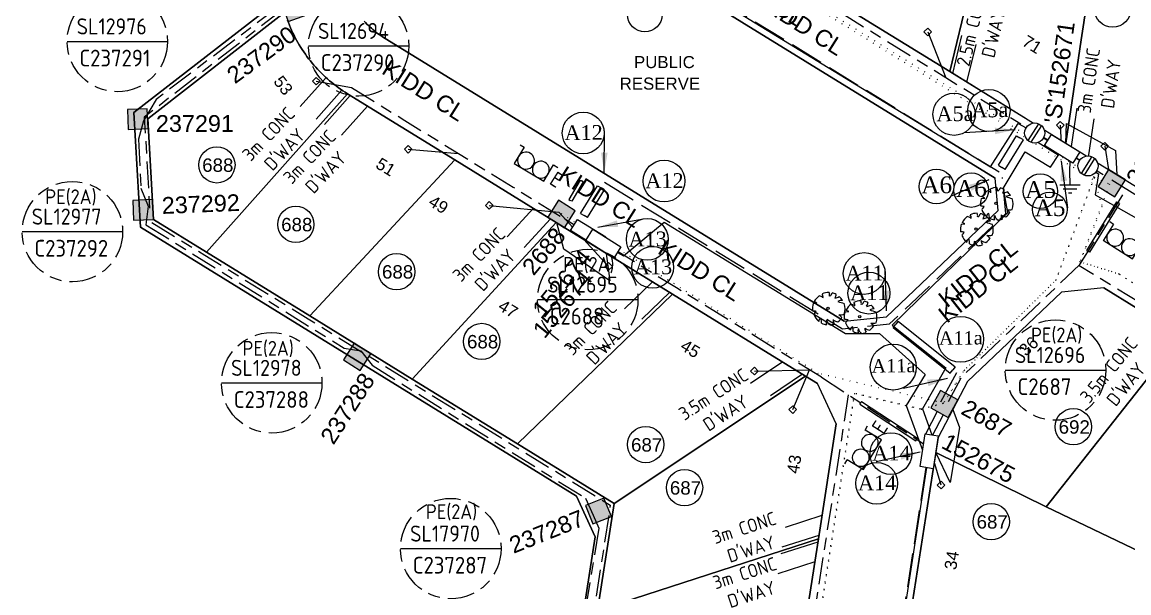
# Model space of a CAD drawing. Header units: metres. Extents: x 298351 to 299301, y 6265099 to 6266102.
# Drawn here: x 298648.7 to 298813.9, y 6265462.5 to 6265547.7 of the extents above; entities that cross this region are included whole.
import ezdxf
from ezdxf.enums import TextEntityAlignment as Align

# ---------------------------------------------------------------- set-up
doc = ezdxf.new("R2010")
doc.units = ezdxf.units.M
for name, pattern in [('Cable Exist UG', [8.2, 4, -1.2, 1.8, -1.2]), ('Cable Remove', [2, 0, -2]), ('IE Trench LV', [6.5, 5, -1.5]), ('IECLCHAINA', [8.2, 4, -1.2, 1.8, -1.2])]:
    doc.linetypes.add(name, pattern=pattern)
doc.layers.get('0').update_dxf_attribs({"color": 6})
doc.layers.add('Cadastre Land Parcels_SP_EXT', color=9, linetype='Continuous', lineweight=5)
doc.layers.add('Cadastre Roads_SP_EXT', color=9, linetype='Continuous', lineweight=5)
for name, color, linetype in [('Duct_SP_NEW', 2, 'Continuous'), ('Equip_LV_NEW', 2, 'Continuous'), ('Mains_LV_EXT', 7, 'Continuous'), ('Mains_LV_New_T8', 2, 'Continuous'), ('Mains_LV_NEW_T84', 2, 'Continuous'), ('Mains_SL_EXT', 7, 'Continuous'), ('Notes_LV_MISC', 7, 'Continuous'), ('NOTES_SL_EXT', 7, 'Continuous'), ('Notes_SL_MISC', 7, 'Continuous'), ('Notes_SP_EXT', 7, 'Continuous'), ('Notes_SP_MISC', 7, 'Continuous'), ('Services_SP_EXT', 7, 'Continuous'), ('SupportsUG_SP_LV_NEW', 2, 'Continuous'), ('SupportsUG_SP_LV_SL_EXT', 7, 'Continuous'), ('Trench_SP_NEW', 2, 'Continuous'), ('UG_Details_SP_MISC', 7, 'Continuous')]:
    doc.layers.add(name, color=color, linetype=linetype)
doc.layers.add('Features_HIDE', color=1, linetype='Continuous', plot=False)
doc.layers.get('0').freeze()
doc.layers.get('Features_HIDE').off()
doc.styles.add('COLUMN_LABEL', font='arial.ttf')
doc.styles.add('iecISOCP', font='isocp.shx')
doc.styles.add('iecNAME', font='times.ttf')
doc.styles.add('iecRoadName', font='arial.ttf', dxfattribs={"height": 3.5})
doc.styles.add('POLE_LABEL', font='arial.ttf')
doc.styles.get("Standard").update_dxf_attribs({"font": 'arial.ttf'})
doc.linetypes.add('IECLCABS1', pattern='A,7,-0.5,["/",Standard,S=1.5,R=0,X=0.2,Y=-0.7],-1.8', length=9.3)
doc.linetypes.add('IECLCABX1', pattern='A,7,-0.25,["x",Standard,S=2,R=0,X=0.2,Y=-0.8],-2.1', length=9.35)
doc.dimstyles.new('UGT1', dxfattribs={"dimtxt": 2.5, "dimasz": 2, "dimexe": 1.25, "dimexo": 0.625, "dimgap": 1, "dimtad": 1, "dimjust": 1, "dimlfac": 1000, "dimtxsty": 'iecISOCP', "dimblk1": 'M05', "dimblk2": 'NONE', "dimsah": 1, "dimcen": 0, "dimse1": 1, "dimse2": 1, "dimadec": 0, "dimazin": 0, "dimtfac": 1, "dimtmove": 0, "dimatfit": 3, "dimfxl": 1, "dimarcsym": 0})

# ---------------------------------------------------------------- blocks, each defined once
blk = doc.blocks.new('COLUMN_EXT')
blk.add_hatch(color=256).paths.add_polyline_path([(-1.49, 1.48), (-1.49, -1.49), (1.48, -1.49), (1.48, 1.48)])
blk.add_lwpolyline([(-1.49, -1.49), (1.48, -1.49), (1.48, 1.48), (-1.49, 1.48)], close=True)
for tag, height, style, flags, p in [('ASSET_NUM', 2.5, 'COLUMN_LABEL', 8, (2, 2)), ('STRUCTURE_PLANT_NUMBER', 0.2, 'POLE_LABEL', 9, (1.81, 0.03)), ('STREET_CODE', 0.2, 'COLUMN_LABEL', 9, (1.81, -0.2))]:
    blk.add_attdef(tag, text='', height=height, dxfattribs=dict(style=style, flags=flags)).set_placement(p, align=Align.MIDDLE_LEFT)
at = {"flags": 9}
for tag, p in [('COLUMN_TYPE', (1.81, -0.4)), ('OWNED_BY', (1.81, -0.6)), ('STATE', (1.81, -0.8)), ('USAGE', (1.81, -1)), ('STREETNAME', (1.81, -1.6)), ('LEGEND', (1.81, -1.2)), ('LOCATION', (1.81, -1.4)), ('SUBURB', (1.81, -1.8)), ('NOTES', (1.81, -2))]:
    blk.add_attdef(tag, text='', height=0.2, dxfattribs=at).set_placement(p, align=Align.MIDDLE_LEFT)
at = {"flags": 1}
blk.add_attdef('Z', (1.81, -2.35), '', height=0.2, dxfattribs=at)
blk = doc.blocks.new('CCP_EXT')
at = {"flags": 9}
for tag, p in [('LIFE_SUPPORT', (0, -1.6)), ('STATE', (0, -1.8)), ('NOTES', (0, -2))]:
    blk.add_attdef(tag, text='', height=0.2, dxfattribs=at).set_placement(p, align=Align.MIDDLE_LEFT)
blk.add_wipeout([(0, 0.57), (0.57, 0), (0, -0.57), (-0.57, 0)])
blk.add_lwpolyline([(-0.57, 0), (0, 0.57), (0.57, 0), (0, -0.57), (-0.57, 0)])
at = {"flags": 1}
blk.add_attdef('Z', (0, 0), '', height=0.2, dxfattribs=at)
at = {"flags": 9}
for tag, p in [('CCP_TYPE', (0, 0)), ('CONSTRUCTED_VOLTAGE', (0, -0.2)), ('OPERATING_VOLTAGE', (0, -0.6)), ('ORIENTATION', (0, -0.8)), ('OWNED_BY', (0, -1)), ('NO_PHASES', (0, -0.4)), ('USAGE', (0, -1.2)), ('LEGEND', (0, -1.4))]:
    blk.add_attdef(tag, text='', height=0.2, dxfattribs=at).set_placement(p, align=Align.MIDDLE_LEFT)
blk = doc.blocks.new('d2212')
at = {"layer": 'Notes_SP_EXT', "color": 1}
for p, q in [((298848.04, 6265874.28), (298848.5, 6265874.28)), ((298848.51, 6265874.28), (298848.51, 6265872.39)), ((298851.94, 6265874.29), (298852.44, 6265874.3)), ((298851.95, 6265873.52), (298851.94, 6265874.29)), ((298851.95, 6265872.4), (298851.95, 6265873.52)), ((298848.51, 6265872.38), (298851.95, 6265872.39))]:
    blk.add_line(p, q, dxfattribs=at)
for points in [[(298848.52, 6265873.23, 1), (298850.21, 6265873.23, 1)], [(298850.26, 6265873.23, 1), (298851.94, 6265873.23, 1)]]:
    blk.add_lwpolyline(points, format="xyb", close=True, dxfattribs=at)
at = {"layer": 'Notes_SP_MISC', "linetype": 'Continuous', "insert": (298852.94, 6265873.19), "char_height": 1.5, "width": 1.9371, "attachment_point": 5, "rotation": 358.6592, "style": 'iecISOCP'}
blk.add_mtext('E', dxfattribs=at)
blk = doc.blocks.new('PILLAR_NEW')
for tag, height, flags, p in [('ASSET_NUM', 2.5, 8, (2, 4)), ('STREET_CODE', 0.2, 9, (1.5, 2))]:
    blk.add_attdef(tag, text='', height=height, dxfattribs=dict(flags=flags)).set_placement(p, align=Align.MIDDLE_LEFT)
blk.add_wipeout([(-2.47, 0.99), (2.47, 0.99), (2.47, -0.99), (-2.47, -0.99)])
at = {"lineweight": -3}
blk.add_lwpolyline([(-2.47, 0.99), (2.47, 0.99), (2.47, -0.99), (-2.47, -0.99)], close=True, dxfattribs=at)
for tag, flags, p in [('OWNED_BY', 9, (1.5, 1.8)), ('OPERATED_BY', 9, (1.5, 1.6)), ('STATE', 9, (1.5, 1.2)), ('SUPPORT_TYPE', 9, (1.5, 1)), ('SUBURB', 9, (1.5, 0.2)), ('STREETNAME', 9, (1.5, 0)), ('MAINTAINED_BY', 9, (1.5, 1.4)), ('USAGE', 9, (1.5, 0.8)), ('LEGEND', 9, (1.5, 0.6)), ('PARENT', 9, (1.5, 0.4)), ('Z', 1, (1.5, -0.6)), ('LOCATION', 9, (1.5, -0.2)), ('NOTES', 9, (1.5, -0.4))]:
    blk.add_attdef(tag, text='', height=0.2, dxfattribs=dict(flags=flags)).set_placement(p, align=Align.MIDDLE_LEFT)
blk = doc.blocks.new('tre1')
at = {"color": 8}
for p, q in [((355.63, 363.12), (356.3, 363.2)), ((356.3, 363.2), (355.8, 363.46)), ((355.8, 363.46), (355.8, 363.46))]:
    blk.add_line(p, q, dxfattribs=at)
blk.add_circle((358.35, 362.23), 0.217, dxfattribs=at)
for centre, radius, start, end in [((358.5, 362.13), 2.99, 126.0751, 153.6245), ((356.53, 363.29), 1.27, 48.5203, 80.5151), ((358.5, 362.13), 3.02, 89.3321, 114.3856), ((356.7, 364.37), 0.737, 343.6555, 39.76), ((357.56, 364.65), 1.09, 352.0775, 26.6128), ((358.07, 365.45), 1.14, 304.1868, 338.5411), ((358.5, 362.13), 3.01, 62.8767, 77.7021), ((359, 364.81), 0.871, 315.8454, 359.7651), ((357.16, 373.04), 9.25, 285.4397, 290.7099), ((358.5, 362.13), 2.97, 31.4098, 49.4752), ((358.5, 362.13), 3.04, 160.8426, 187.275), ((360.88, 362.36), 1.32, 83.5323, 121.6544), ((363.98, 373.96), 11.14, 250.0865, 256.3451), ((358.5, 362.13), 3.03, 340.3307, 19.43), ((355.09, 356.77), 4.99, 77.3728, 85.4649), ((358.52, 359.28), 3.33, 134.7782, 147.3315), ((358.5, 362.13), 2.97, 200.8103, 231.4392), ((357.13, 359.86), 0.494, 97.741, 188.8107), ((350.89, 359.16), 6.28, 2.9465, 10.9238), ((359.26, 359.6), 1.25, 160.6009, 199.3991), ((359.12, 360.09), 1.01, 186.1912, 248.4952), ((360.22, 359.98), 0.927, 170.6314, 220.6278), ((360.39, 361.44), 1.7, 230.4582, 263.1093), ((358.5, 362.13), 2.91, 305.394, 326.2464), ((360.58, 364.74), 3.72, 266.7455, 282.0146), ((358.55, 358.53), 3.09, 39.6536, 53.993), ((358.5, 362.13), 2.96, 243.1498, 261.8356), ((358.5, 362.13), 2.99, 274.7236, 290.3277)]:
    blk.add_arc(centre, radius, start, end, dxfattribs=at)
blk = doc.blocks.new('_None')
blk = doc.blocks.new('M05')
blk.add_hatch(color=256).paths.add_polyline_path([(-2, 0), (-0.701, -0.75), (-0.701, 0.75)])
at = {"color": 1}
blk.add_lwpolyline([(-0.701, 0.75), (-0.701, -0.75), (-2, 0)], close=True, dxfattribs=at)
blk = doc.blocks.new('LV_UG_LINKS_CLOSED_NEW')
for tag, flags, p in [('TYPE', 9, (1.5, -2.6)), ('Z', 1, (1.5, -2.8))]:
    blk.add_attdef(tag, text='', height=0.2, dxfattribs=dict(flags=flags)).set_placement(p, align=Align.MIDDLE_LEFT)
blk.add_wipeout([(-1.06, 1.06), (-1.18, 0.92), (-1.29, 0.76), (-1.37, 0.59), (-1.43, 0.42), (-1.48, 0.23), (-1.49, 0.05), (-1.49, -0.14), (-1.46, -0.33), (-1.41, -0.51), (-1.33, -0.68), (-1.24, -0.84), (-1.12, -0.99), (-0.99, -1.12), (-0.84, -1.24), (-0.68, -1.33), (-0.51, -1.41), (-0.33, -1.46), (-0.14, -1.49), (0.05, -1.49), (0.23, -1.48), (0.42, -1.43), (0.59, -1.37), (0.76, -1.29), (0.92, -1.18), (1.06, -1.06), (1.18, -0.92), (1.29, -0.76), (1.37, -0.59), (1.43, -0.42), (1.48, -0.23), (1.49, -0.05), (1.49, 0.14), (1.46, 0.33), (1.41, 0.51), (1.33, 0.68), (1.24, 0.84), (1.12, 0.99), (0.99, 1.12), (0.84, 1.24), (0.68, 1.33), (0.51, 1.41), (0.33, 1.46), (0.14, 1.49), (-0.05, 1.49), (-0.23, 1.48), (-0.42, 1.43), (-0.59, 1.37), (-0.76, 1.29), (-0.92, 1.18)])
for p, q in [((-0.25, -1.48), (-0.25, 1.48)), ((0.25, -1.48), (0.25, 1.48))]:
    blk.add_line(p, q)
blk.add_circle((0, 0), 1.5)
at = {"flags": 9}
for tag, p in [('ACTUAL_STATUS', (1.5, 0)), ('CONSTRUCTED_VOLTAGE', (1.5, -0.2)), ('OPERATING_VOLTAGE', (1.5, -0.6)), ('ORIENTATION', (1.5, -0.8)), ('STATE', (1.5, -1)), ('SWITCH_TYPE', (1.5, -1.2)), ('NO_PHASES', (1.5, -0.4)), ('USAGE', (1.5, -1.4)), ('NOTES', (1.5, -1.6)), ('OWNED_BY', (1.5, -1.8)), ('OPERATED_BY', (1.5, -2)), ('MAINTAINED_BY', (1.5, -2.2)), ('NUMBER_OF_PHASES', (1.5, -2.4))]:
    blk.add_attdef(tag, text='', height=0.2, dxfattribs=at).set_placement(p, align=Align.MIDDLE_LEFT)
blk = doc.blocks.new('Earth')
for p, q in [((170.11, 339.38), (170.11, 341.42)), ((168.61, 339.38), (171.61, 339.38)), ((169.11, 338.78), (171.11, 338.78)), ((169.86, 338.18), (170.36, 338.18))]:
    blk.add_line(p, q)

msp = doc.modelspace()

# ---------------------------------------------------------------- linework, layer by layer
at = {"layer": 'Cadastre Land Parcels_SP_EXT', "linetype": 'Continuous'}
for points in [[(298790.04, 6265552.1), (298794.05, 6265571.14), (298779.54, 6265579.98), (298771.89, 6265549.75), (298787.21, 6265540.3), (298790.04, 6265552.1)], [(298806.79, 6265545.05), (298809.36, 6265561.7), (298794.05, 6265571.14), (298790.04, 6265552.1), (298787.21, 6265540.3), (298798.9, 6265533.09), (298804.5, 6265529.63), (298806.79, 6265545.05)], [(298822.99, 6265535.15), (298824.74, 6265552.17), (298809.36, 6265561.7), (298806.79, 6265545.05), (298804.5, 6265529.63), (298816.77, 6265522.07), (298821.14, 6265519.37), (298822.99, 6265535.15)], [(298713.29, 6265527.14), (298697.28, 6265537.01), (298676.22, 6265513.35), (298691.66, 6265503.82), (298713.29, 6265527.14)], [(298728.43, 6265517.8), (298713.29, 6265527.14), (298691.66, 6265503.82), (298706.93, 6265494.4), (298728.43, 6265517.8)], [(298745.8, 6265507.09), (298728.43, 6265517.8), (298706.93, 6265494.4), (298722.64, 6265484.71), (298745.8, 6265507.09)], [(298821.81, 6265500.89), (298821.16, 6265501.27), (298820.52, 6265501.66), (298819.87, 6265502.05), (298810.18, 6265508.03), (298803.87, 6265507.37), (298789.83, 6265494.03), (298785.44, 6265485.65), (298785.1, 6265483.45), (298801.6, 6265475.33), (298821.81, 6265500.89)], [(298765.65, 6265494.85), (298745.8, 6265507.09), (298722.64, 6265484.71), (298737.07, 6265475.81), (298765.65, 6265494.85)], [(298767.59, 6265470.55), (298770.24, 6265487.69), (298767.45, 6265493.74), (298765.65, 6265494.85), (298737.07, 6265475.81), (298734.59, 6265459.82), (298767.59, 6265470.55)], [(298822.68, 6265462.42), (298819.13, 6265466.9), (298801.6, 6265475.33), (298785.1, 6265483.45), (298779.91, 6265449.97), (298822.68, 6265462.42)], [(298764.81, 6265452.7), (298767.59, 6265470.55), (298734.59, 6265459.82), (298731.86, 6265442.31), (298764.81, 6265452.7)]]:
    msp.add_lwpolyline(points, close=True, dxfattribs=at)
for points in [[(298699.79, 6265547.86), (298699.99, 6265547.63), (298700.19, 6265547.41), (298700.4, 6265547.2), (298700.62, 6265546.99), (298700.84, 6265546.78), (298701.07, 6265546.58), (298701.3, 6265546.39), (298701.53, 6265546.2), (298701.77, 6265546.02), (298702.02, 6265545.85), (298702.27, 6265545.68), (298702.52, 6265545.52), (298771.43, 6265503.03), (298777.74, 6265503.69), (298777.74, 6265503.69), (298794.43, 6265519.55), (298793.97, 6265524.38), (298718.33, 6265571.04)], [(298716.77, 6265358.31), (298734.26, 6265470.85), (298731.47, 6265476.9), (298666.38, 6265517.07), (298665.4, 6265534.22), (298687.41, 6265551.32)], [(298734.59, 6265459.82), (298737.07, 6265475.81), (298722.64, 6265484.71), (298706.93, 6265494.4), (298691.66, 6265503.82), (298676.22, 6265513.35), (298668.32, 6265518.22), (298667.47, 6265533.28), (298687.93, 6265549.19), (298687.83, 6265549.54), (298687.73, 6265549.89), (298687.64, 6265550.25), (298687.56, 6265550.6), (298687.48, 6265550.96), (298687.41, 6265551.32), (298665.4, 6265534.22), (298666.38, 6265517.07), (298731.47, 6265476.9), (298734.26, 6265470.85), (298716.77, 6265358.31)], [(298687.93, 6265549.19), (298667.47, 6265533.28), (298668.32, 6265518.22), (298676.22, 6265513.35), (298697.28, 6265537.01), (298697.28, 6265537.01), (298696.93, 6265537.23), (298696.59, 6265537.45), (298696.24, 6265537.69), (298695.91, 6265537.93), (298695.58, 6265538.17), (298695.25, 6265538.42), (298694.93, 6265538.68), (298694.61, 6265538.95), (298694.3, 6265539.22), (298693.99, 6265539.5), (298693.69, 6265539.78), (298693.39, 6265540.07), (298693.1, 6265540.36), (298692.82, 6265540.66), (298692.54, 6265540.97), (298692.27, 6265541.28), (298692, 6265541.59), (298691.74, 6265541.91), (298691.48, 6265542.24), (298691.23, 6265542.57), (298690.99, 6265542.9), (298690.76, 6265543.24), (298690.53, 6265543.59), (298690.31, 6265543.93), (298690.09, 6265544.29), (298689.88, 6265544.64), (298689.68, 6265545), (298689.48, 6265545.37), (298689.3, 6265545.74), (298689.11, 6265546.11), (298688.94, 6265546.48), (298688.77, 6265546.86), (298688.62, 6265547.24), (298688.46, 6265547.63), (298688.32, 6265548.01)], [(298821.81, 6265500.89), (298801.6, 6265475.33), (298819.13, 6265466.9)]]:
    msp.add_lwpolyline(points, dxfattribs=at)
at = {"layer": 'Cadastre Land Parcels_SP_EXT'}
for centre in [(298811.51, 6265549.64), (298677.78, 6265526.38), (298689.57, 6265517.5), (298704.62, 6265510.43), (298717.32, 6265500.01), (298805.65, 6265487.28), (298741.8, 6265484.61), (298747.6, 6265478.18), (298793.39, 6265473.1)]:
    msp.add_circle(centre, 2.71, dxfattribs=at)
at = {"layer": 'Cadastre Roads_SP_EXT', "linetype": 'Continuous'}
for points in [[(298794.43, 6265519.55), (298777.74, 6265503.69)], [(298789.83, 6265494.03), (298803.87, 6265507.37)], [(298810.18, 6265508.03), (298819.87, 6265502.05), (298820.52, 6265501.66), (298821.16, 6265501.27), (298821.81, 6265500.89), (298822.57, 6265500.44), (298823.34, 6265500.01), (298824.11, 6265499.58), (298824.88, 6265499.17), (298825.65, 6265498.75), (298826.43, 6265498.35)], [(298770.24, 6265487.69), (298767.59, 6265470.55), (298764.81, 6265452.7)]]:
    msp.add_lwpolyline(points, dxfattribs=at)
at = {"layer": 'Duct_SP_NEW'}
for p, q in [((298794.47, 6265526.33), (298797.17, 6265530.74)), ((298797.17, 6265530.74), (298797.68, 6265530.43)), ((298798.2, 6265530.11), (298797.68, 6265530.43)), ((298795.49, 6265525.7), (298798.2, 6265530.11)), ((298794.47, 6265526.33), (298794.98, 6265526.01)), ((298795.49, 6265525.7), (298794.98, 6265526.01)), ((298732.08, 6265519.14), (298734.62, 6265523.26)), ((298733.1, 6265518.51), (298735.64, 6265522.64)), ((298734.62, 6265523.26), (298735.13, 6265522.95)), ((298735.64, 6265522.64), (298735.13, 6265522.95)), ((298732.08, 6265519.14), (298732.59, 6265518.83)), ((298733.1, 6265518.51), (298732.59, 6265518.83)), ((298778.74, 6265502.12), (298779.12, 6265502.59)), ((298779.49, 6265503.05), (298779.12, 6265502.59)), ((298779.49, 6265503.05), (298788.02, 6265496.23)), ((298778.74, 6265502.12), (298787.27, 6265495.29)), ((298787.27, 6265495.29), (298787.65, 6265495.76)), ((298788.02, 6265496.23), (298787.65, 6265495.76))]:
    msp.add_line(p, q, dxfattribs=at)
at = {"layer": 'Mains_LV_EXT', "linetype": 'Cable Remove', "ltscale": 0.5}
for points in [[(298786.26, 6265490.79), (298789.35, 6265495.69), (298803.06, 6265509.19), (298808.76, 6265524.55)], [(298808.76, 6265524.55), (298811.05, 6265523.49), (298806.63, 6265511.91), (298812.48, 6265510.08), (298826.26, 6265501.25), (298839.6, 6265494.98)]]:
    msp.add_lwpolyline(points, dxfattribs=at)
at = {"layer": 'Mains_LV_NEW_T84', "color": 2, "linetype": 'IECLCABX1', "flags": 128}
for points in [[(298795.15, 6265522.84), (298795.83, 6265519.24), (298778.59, 6265502.45)], [(298778.59, 6265502.45), (298786.6, 6265496.05), (298783.1, 6265489.94)], [(298776.71, 6265501.22), (298783.5, 6265495.06), (298780.68, 6265490.43)]]:
    msp.add_lwpolyline(points, dxfattribs=at)
at = {"layer": 'Mains_SL_EXT', "linetype": 'Cable Exist UG'}
for points in [[(298690.06, 6265549.71), (298686.98, 6265550), (298668.7, 6265536.14), (298666.84, 6265532.98)], [(298666.84, 6265532.98), (298666.08, 6265530.22), (298666.42, 6265522.91), (298667.52, 6265520.23)], [(298667.52, 6265520.23), (298667.19, 6265517.45), (298696.78, 6265499), (298699.29, 6265498.63)], [(298699.29, 6265498.63), (298700.96, 6265496.45), (298732.82, 6265476.62), (298733.98, 6265474.08)], [(298733.98, 6265474.08), (298734.78, 6265472.12), (298727.04, 6265424.49), (298727.61, 6265421.78)]]:
    msp.add_lwpolyline(points, dxfattribs=at)
at = {"layer": 'Mains_SL_EXT', "linetype": 'Cable Remove', "ltscale": 0.5}
for points in [[(298808.76, 6265524.55), (298803.06, 6265509.19), (298789.35, 6265495.69), (298786.26, 6265490.79)], [(298839.6, 6265494.98), (298825.64, 6265501.65), (298812.48, 6265510.08), (298806.63, 6265511.91), (298809.94, 6265520.09), (298808.76, 6265524.55)]]:
    msp.add_lwpolyline(points, dxfattribs=at)
at = {"layer": 'Notes_LV_MISC', "lineweight": 0}
for centre, radius in [((298793.04, 6265534.5), 3.15), ((298744.54, 6265523.96), 3.12), ((298790.4, 6265522.62), 2.58), ((298800.72, 6265522.45), 2.58), ((298742.83, 6265511.08), 3.12), ((298775.12, 6265507.23), 3.12), ((298788.81, 6265500.33), 3.43), ((298778.41, 6265483.27), 3.12)]:
    msp.add_circle(centre, radius, dxfattribs=at)
at = {"layer": 'Notes_SL_MISC', "color": 7, "linetype": 'Continuous'}
for p, q in [((298655.42, 6265544.81), (298670.42, 6265544.81)), ((298691.45, 6265544.14), (298706.45, 6265544.14)), ((298648.71, 6265516.41), (298663.71, 6265516.41)), ((298795.48, 6265495.74), (298810.48, 6265495.74)), ((298678.47, 6265493.83), (298693.47, 6265493.83)), ((298705.2, 6265469.08), (298720.2, 6265469.08))]:
    msp.add_line(p, q, dxfattribs=at)
at = {"layer": 'Notes_SL_MISC', "color": 7, "linetype": 'IECLCHAINA'}
for centre in [(298662.92, 6265544.81), (298656.21, 6265516.41), (298802.98, 6265495.74), (298685.97, 6265493.83), (298712.7, 6265469.08)]:
    msp.add_circle(centre, 7.5, dxfattribs=at)
at = {"layer": 'Notes_SP_EXT', "color": 7}
for p, q in [((298787.63, 6265540.04), (298789, 6265545.68)), ((298789.76, 6265538.73), (298791.12, 6265544.36)), ((298697.7, 6265536.73), (298693.84, 6265532.41)), ((298700.26, 6265535.16), (298696.4, 6265530.83)), ((298807.91, 6265527.54), (298808.76, 6265533.27)), ((298725.03, 6265519.9), (298721.11, 6265515.63)), ((298727.58, 6265518.33), (298723.67, 6265514.05)), ((298742.82, 6265508.93), (298738.65, 6265504.9)), ((298745.38, 6265507.35), (298741.21, 6265503.33)), ((298765.23, 6265495.12), (298760.41, 6265491.9)), ((298768.12, 6265474.01), (298762.6, 6265472.23)), ((298767.66, 6265471.05), (298762.14, 6265469.27)), ((298767.51, 6265470.06), (298761.99, 6265468.28)), ((298767.05, 6265467.09), (298761.53, 6265465.32))]:
    msp.add_line(p, q, dxfattribs=at)
at = {"layer": 'Notes_SP_EXT', "lineweight": 0}
for centre, radius in [((298741.67, 6265548.82), 2.58), ((298787.83, 6265533.93), 3.15), ((298732.47, 6265531.14), 3.12), ((298785.21, 6265523.14), 2.58), ((298802.13, 6265519.73), 2.58), ((298742.03, 6265515.25), 3.12), ((298774.42, 6265510.16), 3.12), ((298778.76, 6265496.18), 3.43), ((298776.29, 6265478.83), 3.12)]:
    msp.add_circle(centre, radius, dxfattribs=at)
at = {"layer": 'Trench_SP_NEW', "color": 4, "linetype": 'IE Trench LV', "flags": 128}
for points in [[(298788.18, 6265495.35), (298785.83, 6265490.95)], [(298785.33, 6265489.54), (298783.62, 6265486.26), (298783.28, 6265484.26)]]:
    msp.add_lwpolyline(points, dxfattribs=at)
at = {"layer": 'UG_Details_SP_MISC'}
for p, q in [((298732.02, 6265524.1), (298730.33, 6265521.2)), ((298732.44, 6265523.85), (298730.75, 6265520.96)), ((298732.02, 6265524.1), (298732.23, 6265523.98)), ((298732.44, 6265523.85), (298732.23, 6265523.98)), ((298730.33, 6265521.2), (298730.54, 6265521.08)), ((298730.75, 6265520.96), (298730.54, 6265521.08)), ((298812.11, 6265520.88), (298807.63, 6265513.61)), ((298812.52, 6265520.63), (298808.04, 6265513.36)), ((298812.11, 6265520.88), (298812.31, 6265520.75)), ((298812.52, 6265520.63), (298812.31, 6265520.75)), ((298807.63, 6265513.61), (298807.83, 6265513.49)), ((298808.04, 6265513.36), (298807.83, 6265513.49)), ((298773.76, 6265490.63), (298773.9, 6265490.83)), ((298774.03, 6265491.04), (298773.9, 6265490.83)), ((298774.03, 6265491.04), (298782.39, 6265485.55)), ((298773.76, 6265490.63), (298782.13, 6265485.15)), ((298782.13, 6265485.15), (298782.26, 6265485.35)), ((298782.39, 6265485.55), (298782.26, 6265485.35))]:
    msp.add_line(p, q, dxfattribs=at)
at = {"layer": 'UG_Details_SP_MISC', "color": 7, "linetype": 'Cable Exist UG', "flags": 128}
for points in [[(298687.62, 6265549.58), (298677.39, 6265541.63), (298666.95, 6265533.51), (298667.76, 6265519.67)], [(298806.63, 6265511.5), (298813.56, 6265522.75)], [(298806.63, 6265511.5), (298796.1, 6265501.5), (298788.94, 6265494.71), (298786.72, 6265490.49)], [(298877.52, 6265486.26), (298867.18, 6265487.87), (298857.01, 6265489.45), (298852.08, 6265490.31), (298848.3, 6265491.15), (298844.97, 6265492.02), (298841.67, 6265493.01), (298839.02, 6265493.9), (298832.74, 6265496.36), (298827.62, 6265498.75), (298823.77, 6265500.8), (298822.28, 6265501.66), (298815.5, 6265505.81), (298806.52, 6265511.33)], [(298768.03, 6265494.67), (298784.26, 6265484.09)], [(298786.22, 6265489.07), (298784.58, 6265485.94), (298784.26, 6265484.09)]]:
    msp.add_lwpolyline(points, dxfattribs=at)

# ---------------------------------------------------------------- block references
at = {"layer": 'Features_HIDE', "color": 7, "linetype": 'Cable Exist UG', "xscale": 1.5, "yscale": 1.5, "zscale": 1.5}
for p, rotation in [((-4966462.53, -1532959.23), 328.7051916432081), ((-5162233.28, -1397092.52), 327.2536414003613), ((8097260.16, 1000296.19), 58.70519164320808)]:
    msp.add_blockref('d2212', p, dxfattribs=dict(at, rotation=rotation))
at = {"layer": 'Notes_SP_MISC', "lineweight": 0, "xscale": 0.8079749999981141, "yscale": 0.8079749999981141, "zscale": 0.8079749999981141}
for p in [(298504.55, 6265227.96), (298501.58, 6265224.12), (298479.48, 6265212.29), (298484.22, 6265211.04)]:
    msp.add_blockref('tre1', p, dxfattribs=at)
at = {"layer": 'SupportsUG_SP_LV_SL_EXT'}
ref = msp.add_blockref('COLUMN_EXT', (298689.33, 6265549.69), dxfattribs=dict(at, rotation=289.9441139620089))
ref.add_attrib('ASSET_NUM', '237290', dxfattribs={"layer": '0', "height": 2.5, "rotation": 36.3044, "style": 'COLUMN_LABEL'}).set_placement((298688.38, 6265547.3), align=Align.TOP_RIGHT)
ref = msp.add_blockref('COLUMN_EXT', (298665.98, 6265533.22), dxfattribs=dict(at, rotation=272.3277761669503))
ref.add_attrib('ASSET_NUM', '237291', dxfattribs={"layer": '0', "height": 2.5, "style": 'COLUMN_LABEL'}).set_placement((298680.33, 6265533.81), align=Align.TOP_RIGHT)
ref = msp.add_blockref('COLUMN_EXT', (298811.38, 6265523.65), dxfattribs=dict(at, rotation=148.0723310996908))
ref.add_attrib('ASSET_NUM', '2691', dxfattribs={"layer": '0', "height": 2.5, "rotation": 58.181, "style": 'COLUMN_LABEL'}).set_placement((298813.36, 6265524.43), align=Align.TOP_LEFT)
ref = msp.add_blockref('COLUMN_EXT', (298666.78, 6265519.64), dxfattribs=dict(at, rotation=272.3277761669503))
ref.add_attrib('ASSET_NUM', '237292', dxfattribs={"layer": '0', "height": 2.5, "rotation": 2.318, "style": 'COLUMN_LABEL'}).set_placement((298681.15, 6265522.02), align=Align.TOP_RIGHT)
ref = msp.add_blockref('COLUMN_EXT', (298729.24, 6265519.05), dxfattribs=dict(at, rotation=327.4444014073086))
ref.add_attrib('ASSET_NUM', '2688', dxfattribs={"layer": '0', "height": 2.5, "rotation": 50.4057, "style": 'COLUMN_LABEL'}).set_placement((298728.09, 6265517.29), align=Align.TOP_RIGHT)
ref = msp.add_blockref('COLUMN_EXT', (298698.73, 6265497.72), dxfattribs=dict(at, rotation=327.4331969802722))
ref.add_attrib('ASSET_NUM', '237288', dxfattribs={"layer": '0', "height": 2.5, "rotation": 57.2697, "style": 'COLUMN_LABEL'}).set_placement((298699.38, 6265495.6), align=Align.TOP_RIGHT)
ref = msp.add_blockref('COLUMN_EXT', (298786.39, 6265490.69), dxfattribs=dict(at, rotation=61.24383490366436))
ref.add_attrib('ASSET_NUM', '2687', dxfattribs={"layer": '0', "height": 2.5, "rotation": 331.2074, "style": 'COLUMN_LABEL'}).set_placement((298788.33, 6265488.62), align=Align.BOTTOM_LEFT)
ref = msp.add_blockref('COLUMN_EXT', (298734.75, 6265474.69), dxfattribs=dict(at, rotation=291.7739500356275))
ref.add_attrib('ASSET_NUM', '237287', dxfattribs={"layer": '0', "height": 2.5, "rotation": 21.8102, "style": 'COLUMN_LABEL'}).set_placement((298731.96, 6265474.95), align=Align.TOP_RIGHT)

# ---------------------------------------------------------------- texts
at = {"layer": 'Cadastre Land Parcels_SP_EXT'}
for s, rotation, p in [('71', 328.4, (298797.83, 6265544.33)), ('53', 307.8, (298686.13, 6265538.81)), ('51', 328.6, (298701.33, 6265526.04)), ('49', 328.6, (298709.21, 6265520.42)), ('47', 328.6, (298719.61, 6265504.84)), ('36', 42.8752, (298798.56, 6265497.7)), ('45', 328.6, (298746.82, 6265498.89)), ('43', 81.3713, (298764.64, 6265480.17)), ('34', 81.17, (298788.15, 6265465.81))]:
    msp.add_text(s, height=1.8, rotation=rotation, dxfattribs=at).set_placement(p)
for s, height, p in [('PUBLIC ', 1.8, (298740.05, 6265540.83)), ('RESERVE', 1.8, (298737.91, 6265537.62)), ('688', 2, (298675.59, 6265525.34)), ('688', 2, (298687.38, 6265516.46)), ('688', 2, (298702.43, 6265509.4)), ('688', 2, (298715.12, 6265498.98)), ('692', 2, (298803.45, 6265486.24)), ('687', 2, (298739.61, 6265483.57)), ('687', 2, (298745.41, 6265477.14)), ('687', 2, (298791.2, 6265472.07))]:
    msp.add_text(s, height=height, dxfattribs=at).set_placement(p)
at = {"layer": 'Cadastre Roads_SP_EXT', "color": 1}
for rotation, p in [(327.7136, (298702.21, 6265540.11)), (38.4537, (298786.77, 6265502.63))]:
    msp.add_text('KIDD CL', height=2.5, rotation=rotation, dxfattribs=at).set_placement(p)
at = {"layer": 'Notes_LV_MISC', "color": 1}
for rotation, p in [(327.7136, (298752.83, 6265554.22)), (38.4537, (298786.77, 6265504.94))]:
    msp.add_text('KIDD CL', height=2.5, rotation=rotation, dxfattribs=at).set_placement(p)
at = {"layer": 'Notes_LV_MISC', "style": 'iecNAME'}
for s, height, p in [('A5a', 2.2, (298790.42, 6265533.47)), ('A12', 2.2, (298741.75, 6265522.89)), ('A6', 2.5, (298788.13, 6265521.6)), ('A5', 2.5, (298798.45, 6265521.42)), ('A13', 2.2, (298740.04, 6265510.01)), ('A11', 2.2, (298772.33, 6265506.16)), ('A11a', 2, (298785.58, 6265499.51)), ('A14', 2.2, (298775.62, 6265482.21))]:
    msp.add_text(s, height=height, rotation=0.5671, dxfattribs=at).set_placement(p)
at = {"layer": 'NOTES_SL_EXT', "char_height": 2.2, "width": 5.0547, "attachment_point": 1, "style": 'iecRoadName'}
for insert in [(298652.17, 6265522.72), (298799.33, 6265502.09), (298681.61, 6265500.09), (298708.99, 6265475.7)]:
    msp.add_mtext('{\\Fisocp|c0;PE(2A)}', dxfattribs=dict(at, insert=insert))
at = {"layer": 'Notes_SL_MISC', "color": 1}
for p in [(298758.75, 6265549.91), (298743.42, 6265513.25)]:
    msp.add_text('KIDD CL', height=2.5, rotation=327.7136, dxfattribs=at).set_placement(p)
at = {"layer": 'Notes_SL_MISC', "width": 13.6426, "attachment_point": 1, "style": 'iecRoadName'}
for s, insert, char_height in [('{\\Fisocp|c0;SL12976}', (298656.85, 6265548.26), 2.4), ('{\\Fisocp|c0;SL12694}', (298692.88, 6265547.58), 2.4), ('{\\Fisocp|c0;C237291}', (298657.25, 6265543.58), 2.5), ('{\\Fisocp|c0;C237290}', (298693.28, 6265542.91), 2.5), ('{\\Fisocp|c0;SL12977}', (298650.14, 6265519.86), 2.4), ('{\\Fisocp|c0;C237292}', (298650.53, 6265515.18), 2.5), ('{\\Fisocp|c0;SL12696}', (298796.91, 6265499.19), 2.4), ('{\\Fisocp|c0;SL12978}', (298679.9, 6265497.27), 2.4), ('{\\Fisocp|c0;C2687}', (298797.31, 6265494.51), 2.5), ('{\\Fisocp|c0;C237288}', (298680.3, 6265492.59), 2.5), ('{\\Fisocp|c0;SL17970}', (298706.63, 6265472.52), 2.4), ('{\\Fisocp|c0;C237287}', (298707.02, 6265467.85), 2.5)]:
    msp.add_mtext(s, dxfattribs=dict(at, insert=insert, char_height=char_height))
at = {"layer": 'Notes_SP_EXT', "style": 'iecNAME'}
for s, height, p in [('A5a', 2.2, (298785.21, 6265532.89)), ('A12', 2.2, (298729.68, 6265530.08)), ('A6', 2.5, (298782.94, 6265522.12)), ('A5', 2.5, (298799.86, 6265518.71)), ('A13', 2.2, (298739.24, 6265514.18)), ('A11', 2.2, (298771.62, 6265509.09)), ('A11a', 2, (298775.53, 6265495.36)), ('A14', 2.2, (298773.5, 6265477.77))]:
    msp.add_text(s, height=height, rotation=0.5671, dxfattribs=at).set_placement(p)
at = {"layer": 'Notes_SP_EXT', "lineweight": 0, "char_height": 2, "width": 15.0675, "attachment_point": 5, "style": 'iecISOCP'}
for s, insert, rotation in [("2.5m CONC D'WAY", (298792.1, 6265546.42), 76.479), ("3m CONC D'WAY", (298686.69, 6265529.84), 46.1552), ("3m CONC D'WAY", (298692.83, 6265526.43), 46.1552), ("3m CONC D'WAY", (298718.11, 6265511.84), 46.1552), ("3m CONC D'WAY", (298734.77, 6265500.86), 46.1552), ("3.5m CONC D'WAY", (298812.23, 6265494.69), 50.629), ("3m CONC D'WAY", (298757.03, 6265470.6), 17.9227), ("3m CONC D'WAY", (298757.09, 6265463.83), 17.9227), ("3m CONC D'WAY", (298757.09, 6265463.83), 17.9227)]:
    msp.add_mtext(s, dxfattribs=dict(at, insert=insert, rotation=rotation))

# ---------------------------------------------------------------- leaders
at = {"layer": 'Notes_SP_EXT', "lineweight": 0}
for points in [[(298735.62, 6265525.21), (298735.63, 6265531.44)], [(298796.94, 6265531.62), (298789.34, 6265531.18)], [(298793.02, 6265524.14), (298787.4, 6265521.73)], [(298777.76, 6265504.61), (298777.55, 6265510.73)], [(298786.84, 6265494.48), (298780.28, 6265493.01)]]:
    msp.add_leader(points, dimstyle='UGT1', override={"dimasz": 3, "dimgap": 1, "dimtad": 0}, dxfattribs=at)

# ---------------------------------------------------------------- next in the draw order: block references
at = {"layer": 'Services_SP_EXT'}
for p in [(298783.9, 6265546.24), (298692.62, 6265538.88), (298803.69, 6265532.3), (298706.34, 6265528.71), (298810.34, 6265529.16), (298718.44, 6265520.32), (298736.27, 6265511.23), (298758.04, 6265495.6), (298763.75, 6265489.83), (298785.89, 6265478.57)]:
    msp.add_blockref('CCP_EXT', p, dxfattribs=at)

# ---------------------------------------------------------------- next in the draw order: linework, layer by layer
at = {"layer": 'Cadastre Roads_SP_EXT', "linetype": 'Continuous'}
for points in [[(298718.33, 6265571.04), (298793.97, 6265524.38)], [(298798.59, 6265533.28), (298787.21, 6265540.3), (298771.89, 6265549.75)], [(298688.32, 6265548.01), (298688.46, 6265547.63), (298688.62, 6265547.24), (298688.77, 6265546.86), (298688.94, 6265546.48), (298689.11, 6265546.11), (298689.3, 6265545.74), (298689.48, 6265545.37), (298689.68, 6265545), (298689.88, 6265544.64), (298690.09, 6265544.29), (298690.31, 6265543.93), (298690.53, 6265543.59), (298690.76, 6265543.24), (298690.99, 6265542.9), (298691.23, 6265542.57), (298691.48, 6265542.24), (298691.74, 6265541.91), (298692, 6265541.59), (298692.27, 6265541.28), (298692.54, 6265540.97), (298692.82, 6265540.66), (298693.1, 6265540.36), (298693.39, 6265540.07), (298693.69, 6265539.78), (298693.99, 6265539.5), (298694.3, 6265539.22), (298694.61, 6265538.95), (298694.93, 6265538.68), (298695.25, 6265538.42), (298695.58, 6265538.17), (298695.91, 6265537.93), (298696.24, 6265537.69), (298696.59, 6265537.45), (298696.93, 6265537.23), (298697.28, 6265537.01), (298713.29, 6265527.14), (298728.43, 6265517.8), (298745.8, 6265507.09), (298765.65, 6265494.85), (298767.45, 6265493.74), (298767.45, 6265493.74)], [(298771.43, 6265503.03), (298771.43, 6265503.03), (298702.52, 6265545.52), (298702.27, 6265545.68), (298702.02, 6265545.85), (298701.77, 6265546.02), (298701.53, 6265546.2), (298701.3, 6265546.39), (298701.07, 6265546.58), (298700.84, 6265546.78), (298700.62, 6265546.99), (298700.4, 6265547.2), (298700.19, 6265547.41), (298699.99, 6265547.63), (298699.79, 6265547.86)], [(298779.91, 6265449.97), (298785.1, 6265483.45), (298785.44, 6265485.65)]]:
    msp.add_lwpolyline(points, dxfattribs=at)
at = {"layer": 'Mains_LV_EXT', "linetype": 'Cable Remove', "ltscale": 0.5}
for points in [[(298808.55, 6265524.18), (298747.81, 6265561.92)], [(298786.26, 6265490.79), (298767.57, 6265495.24), (298728.82, 6265519.32)], [(298764.04, 6265434.72), (298772.98, 6265492.25), (298782.94, 6265489.9), (298786.26, 6265490.79)]]:
    msp.add_lwpolyline(points, dxfattribs=at)
at = {"layer": 'Mains_SL_EXT', "linetype": 'Cable Remove', "ltscale": 0.5}
for points in [[(298808.76, 6265524.55), (298747.91, 6265562.33)], [(298786.26, 6265490.79), (298767.57, 6265495.24), (298728.82, 6265519.32)], [(298786.26, 6265490.79), (298782.94, 6265489.9), (298772.98, 6265492.25), (298764.04, 6265434.72)]]:
    msp.add_lwpolyline(points, dxfattribs=at)
at = {"layer": 'Notes_SL_MISC', "color": 7, "linetype": 'IECLCHAINA'}
msp.add_circle((298698.95, 6265544.14), 7.5, dxfattribs=at)
at = {"layer": 'Notes_SP_EXT', "color": 7}
for p, q in [((298694.09, 6265539.41), (298690.23, 6265535.08)), ((298696.45, 6265537.55), (298692.59, 6265533.22)), ((298762.25, 6265496.95), (298757.43, 6265493.73))]:
    msp.add_line(p, q, dxfattribs=at)
at = {"layer": 'Services_SP_EXT'}
for points in [[(298783.9, 6265546.24), (298786.63, 6265539.37)], [(298692.62, 6265538.88), (298697.86, 6265537.94)], [(298803.69, 6265532.3), (298803.89, 6265528.68)], [(298810.34, 6265529.16), (298810.9, 6265525.69)], [(298706.34, 6265528.71), (298713.86, 6265528.07)], [(298718.44, 6265520.32), (298728.82, 6265519.32)], [(298736.27, 6265511.23), (298728.82, 6265519.32)], [(298758.04, 6265495.6), (298766.23, 6265495.79)], [(298763.75, 6265489.83), (298766.23, 6265495.79)], [(298785.89, 6265478.57), (298784.26, 6265484.09)]]:
    msp.add_lwpolyline(points, dxfattribs=at)
at = {"layer": 'Trench_SP_NEW', "color": 4, "linetype": 'IE Trench LV', "flags": 128}
for points in [[(298702, 6265568.82), (298703.59, 6265570.61), (298704.53, 6265571.38), (298705.63, 6265572.1), (298706.59, 6265572.62), (298707.99, 6265573.19), (298709.56, 6265573.61), (298711.1, 6265573.83), (298712.1, 6265573.87), (298713.29, 6265573.83), (298714.59, 6265573.66), (298715.68, 6265573.41), (298717.41, 6265572.78), (298718.88, 6265571.99), (298747.29, 6265554.48), (298756.73, 6265548.64), (298794.55, 6265525.32)], [(298803.39, 6265527.85), (298798.12, 6265531.1)], [(298735.65, 6265523.8), (298771.17, 6265501.9), (298778.22, 6265502.63), (298795.58, 6265519.12), (298795.07, 6265524.48)]]:
    msp.add_lwpolyline(points, dxfattribs=at)
at = {"layer": 'UG_Details_SP_MISC', "color": 7, "linetype": 'Cable Exist UG', "flags": 128}
for points in [[(298809.21, 6265525.44), (298803.93, 6265528.7), (298798.32, 6265532.15), (298792.48, 6265535.76), (298786.63, 6265539.37), (298771.31, 6265548.82), (298762.43, 6265554.3), (298753.54, 6265559.78), (298744.47, 6265565.38), (298736.59, 6265570.23), (298729.75, 6265574.45), (298729.23, 6265574.77), (298722.93, 6265578.66), (298721.71, 6265579.35), (298720.7, 6265579.85), (298719.38, 6265580.4), (298717.72, 6265580.93), (298716.6, 6265581.21), (298715.46, 6265581.42), (298714.12, 6265581.59), (298712.38, 6265581.67), (298710.65, 6265581.61), (298708.58, 6265581.36), (298707.11, 6265581.05), (298705.83, 6265580.68), (298704.43, 6265580.18), (298702.73, 6265579.4), (298700.05, 6265577.76), (298698.69, 6265576.68), (298697.69, 6265575.77), (298696.77, 6265574.8), (298694.97, 6265572.45), (298693.76, 6265570.52), (298692.41, 6265568.35), (298691.07, 6265566.17), (298690.49, 6265565.17), (298689.56, 6265563.27), (298689.34, 6265562.73), (298689.22, 6265562.44), (298689.07, 6265561.87), (298688.73, 6265560.69), (298688.5, 6265559.74), (298688.33, 6265558.77), (298688.2, 6265557.8), (298688.09, 6265556.22), (298688.09, 6265555.25), (298688.14, 6265554.07), (298688.29, 6265552.69), (298688.49, 6265551.54), (298688.99, 6265549.5)], [(298697.86, 6265537.94), (298705.86, 6265533.01), (298713.86, 6265528.07), (298722.03, 6265523.04), (298729.01, 6265518.73)], [(298668.06, 6265517.79), (298675.96, 6265512.92), (298691.4, 6265503.4), (298706.67, 6265493.98), (298722.37, 6265484.29), (298736.52, 6265475.56), (298734.09, 6265459.9), (298731.37, 6265442.38), (298728.6, 6265424.58), (298727.91, 6265420.21)], [(298768.03, 6265494.67), (298766.23, 6265495.79), (298746.38, 6265508.02), (298729.01, 6265518.73)], [(298772.03, 6265492.04), (298768.69, 6265470.48), (298765.9, 6265452.53), (298763.15, 6265434.89), (298761.77, 6265426), (298760.38, 6265417.02), (298758.5, 6265404.89), (298756.06, 6265389.15), (298754.67, 6265380.18), (298753.86, 6265374.95), (298753.43, 6265372.15), (298753.26, 6265370.53)]]:
    msp.add_lwpolyline(points, dxfattribs=at)

# ---------------------------------------------------------------- next in the draw order: texts
at = {"layer": 'Notes_SP_EXT', "lineweight": 0, "insert": (298752.82, 6265490.73), "char_height": 2, "width": 15.0675, "attachment_point": 5, "rotation": 32.9633, "style": 'iecISOCP'}
msp.add_mtext("3.5m CONC D'WAY", dxfattribs=at)

# ---------------------------------------------------------------- next in the draw order: block references
at = {"layer": 'SupportsUG_SP_LV_NEW'}
ref = msp.add_blockref('PILLAR_NEW', (298803.98, 6265528.79), dxfattribs=dict(at, rotation=328.1450178755255))
ref.add_attrib('ASSET_NUM', "'S'152671", dxfattribs={"height": 2.5, "rotation": 82}).set_placement((298802.51, 6265532.62), align=Align.MIDDLE_LEFT)
ref = msp.add_blockref('PILLAR_NEW', (298784.12, 6265483.61), dxfattribs=dict(at, rotation=261.0282761969459))
ref.add_attrib('ASSET_NUM', '152675', dxfattribs={"height": 2.5, "rotation": 332}).set_placement((298786.35, 6265485.3), align=Align.MIDDLE_LEFT)
at = {"layer": 'Trench_SP_NEW'}
ref = msp.add_blockref('PILLAR_NEW', (298733.21, 6265516.09), dxfattribs=dict(at, rotation=327.9807317126277))
ref.add_attrib('ASSET_NUM', '152674', dxfattribs={"height": 2.5, "rotation": 51}).set_placement((298725.65, 6265504.18), align=Align.MIDDLE_LEFT)

# ---------------------------------------------------------------- next in the draw order: linework, layer by layer
at = {"layer": 'Mains_LV_New_T8', "linetype": 'IECLCABS1', "ltscale": 0.7}
for points in [[(298804.5, 6265529.63), (298804.64, 6265532.54), (298811.94, 6265528.51), (298812.16, 6265524.91)], [(298787.64, 6265489.84), (298788.66, 6265487.16), (298787.27, 6265478.94), (298785.09, 6265483.45)]]:
    msp.add_lwpolyline(points, dxfattribs=at)
at = {"layer": 'Mains_LV_NEW_T84', "color": 2, "linetype": 'IECLCABX1', "flags": 128}
for points in [[(298749.2, 6265562.59), (298750.34, 6265561.74), (298749.05, 6265553.22), (298793.26, 6265526.09), (298797.41, 6265532.58), (298801.88, 6265530.1)], [(298780.68, 6265490.43), (298783.14, 6265483.76)], [(298783.1, 6265489.94), (298784.5, 6265486.06)], [(298783.73, 6265481.17), (298776.4, 6265433.69)]]:
    msp.add_lwpolyline(points, dxfattribs=at)
at = {"layer": 'Notes_SP_EXT', "color": 7}
msp.add_line((298805.35, 6265529.11), (298806.2, 6265534.84), dxfattribs=at)
at = {"layer": 'Trench_SP_NEW', "color": 4, "linetype": 'IE Trench LV', "flags": 128}
for points in [[(298832.25, 6265511.27), (298820.57, 6265518.43), (298806.03, 6265527.4)], [(298783.63, 6265481.18), (298778.82, 6265450.13), (298775.9, 6265431.25)]]:
    msp.add_lwpolyline(points, dxfattribs=at)

# ---------------------------------------------------------------- next in the draw order: texts
at = {"layer": 'Notes_SP_EXT', "lineweight": 0, "insert": (298809.6, 6265538.73), "char_height": 2, "width": 15.0675, "attachment_point": 5, "rotation": 81.5759, "style": 'iecISOCP'}
msp.add_mtext("3m CONC D'WAY", dxfattribs=at)

# ---------------------------------------------------------------- next in the draw order: leaders
at = {"layer": 'Notes_SP_EXT', "lineweight": 0}
for points in [[(298803.85, 6265526.95), (298804.75, 6265519.99)], [(298734.66, 6265517.06), (298741.19, 6265518.29)], [(298782.77, 6265483.5), (298776.22, 6265482.02)]]:
    msp.add_leader(points, dimstyle='UGT1', override={"dimasz": 3, "dimgap": 1, "dimtad": 0}, dxfattribs=at)

# ---------------------------------------------------------------- next in the draw order: block references
at = {"layer": 'Equip_LV_NEW'}
ref = msp.add_blockref('PILLAR_NEW', (298735.48, 6265514.61), dxfattribs=dict(at, rotation=327.9807317126277))
ref.add_attrib('ASSET_NUM', '152674', dxfattribs={"height": 2.5, "rotation": 51}).set_placement((298725.72, 6265501.08), align=Align.MIDDLE_LEFT)
at = {"layer": 'Mains_LV_NEW_T84', "color": 2, "linetype": 'IECLCABX1', "rotation": 147.9707452423864}
for p in [(298799.87, 6265531.14), (298807.83, 6265526.22)]:
    msp.add_blockref('LV_UG_LINKS_CLOSED_NEW', p, dxfattribs=at)

# ---------------------------------------------------------------- next in the draw order: linework, layer by layer
at = {"layer": 'Mains_LV_New_T8', "linetype": 'IECLCABS1', "ltscale": 0.7}
msp.add_lwpolyline([(298735.89, 6265513.17), (298736.45, 6265509.09), (298729.56, 6265513.8), (298728.54, 6265517.72)], dxfattribs=at)
at = {"layer": 'Mains_LV_NEW_T84', "color": 2, "linetype": 'IECLCABX1', "flags": 128}
for points in [[(298795.15, 6265522.84), (298798.45, 6265528.32), (298802.24, 6265526.03), (298803.46, 6265527.95)], [(298806.08, 6265527.49), (298806.62, 6265527.09)], [(298809.01, 6265525.31), (298809.41, 6265525.02), (298808.88, 6265521.92), (298830.77, 6265509.58), (298841.07, 6265514.07)], [(298737.58, 6265513.3), (298738.51, 6265512.78), (298744.58, 6265517.81), (298771.64, 6265501.22), (298776.71, 6265501.22), (298776.71, 6265501.22)]]:
    msp.add_lwpolyline(points, dxfattribs=at)
at = {"layer": 'Notes_LV_MISC', "lineweight": 0}
msp.add_line((298805.14, 6265525.44), (298805.15, 6265526.88), dxfattribs=at)
at = {"layer": 'Notes_SL_MISC', "color": 7, "linetype": 'Continuous'}
msp.add_line((298725.65, 6265506.27), (298740.65, 6265506.27), dxfattribs=at)
at = {"layer": 'Notes_SL_MISC', "color": 7, "linetype": 'IECLCHAINA'}
msp.add_circle((298733.15, 6265506.27), 7.5, dxfattribs=at)

# ---------------------------------------------------------------- next in the draw order: block references
at = {"layer": 'Notes_LV_MISC', "lineweight": 0, "rotation": 0.1493388564558358}
msp.add_blockref('Earth', (298635.92, 6265183.57), dxfattribs=at)

# ---------------------------------------------------------------- next in the draw order: texts
at = {"layer": 'Notes_LV_MISC', "color": 1}
msp.add_text('KIDD CL', height=2.5, rotation=327.7136, dxfattribs=at).set_placement((298728.51, 6265524.23))
at = {"layer": 'NOTES_SL_EXT', "insert": (298729.49, 6265512.62), "char_height": 2.2, "width": 5.0547, "attachment_point": 1, "style": 'iecRoadName'}
msp.add_mtext('{\\Fisocp|c0;PE(2A)}', dxfattribs=at)
at = {"layer": 'Notes_SL_MISC', "width": 13.6426, "attachment_point": 1, "style": 'iecRoadName'}
for s, insert, char_height in [('{\\Fisocp|c0;SL12695}', (298727.08, 6265509.71), 2.4), ('{\\Fisocp|c0;C2688}', (298727.47, 6265505.04), 2.5)]:
    msp.add_mtext(s, dxfattribs=dict(at, insert=insert, char_height=char_height))

doc.saveas('drawing.dxf')
